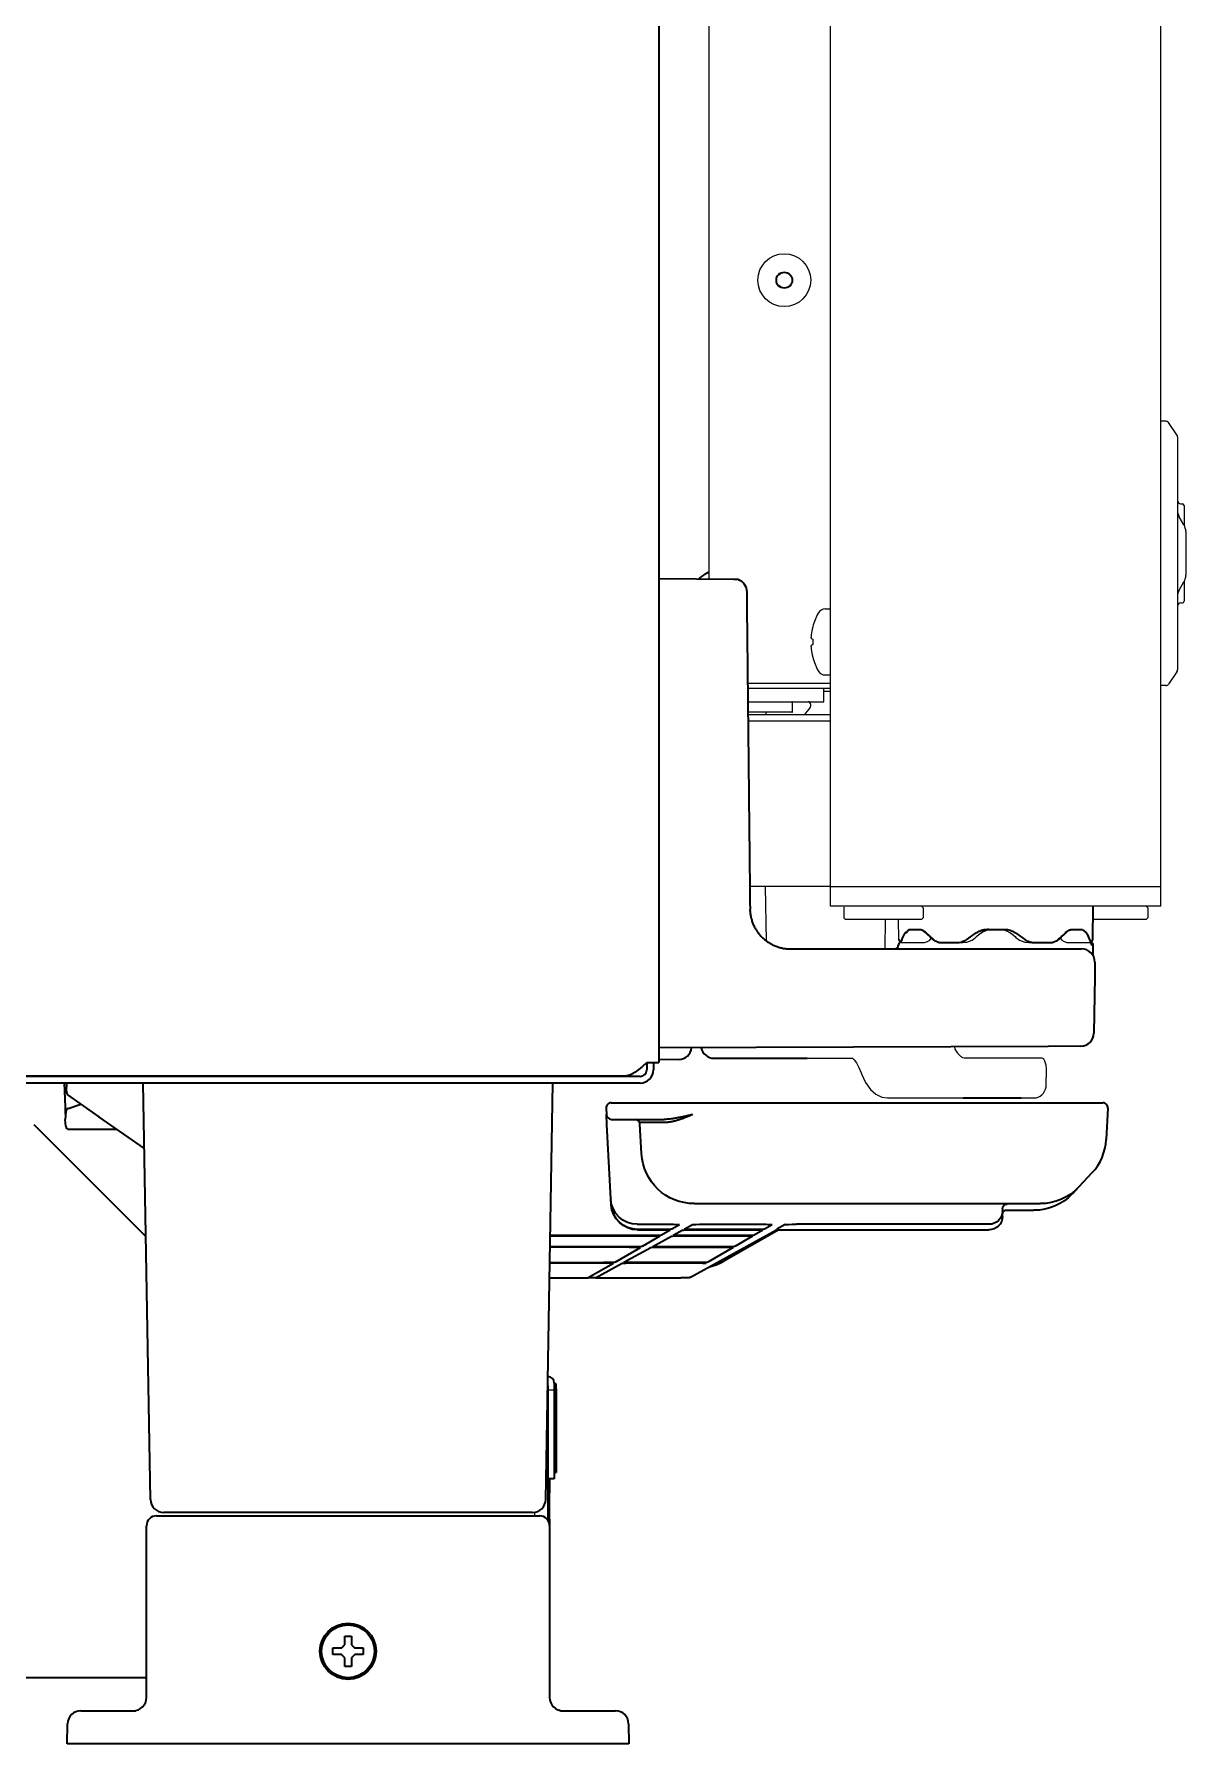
# Model space of a CAD drawing. Extents: x 5809 to 10669, y -850 to 3566.
# Drawn here: x 10439.8 to 10614, y 1270.8 to 1529.6 of the extents above; entities that cross this region are included whole.
import ezdxf

# ---------------------------------------------------------------- set-up
doc = ezdxf.new("R2010")
doc.units = 0
doc.header["$LTSCALE"] = 5
doc.layers.get('0').update_dxf_attribs({"linetype": 'CONTINUOUS', "lineweight": 0})
doc.layers.add('1', color=7, linetype='CONTINUOUS', true_color=0xffffff)
doc.layers.add('GEOM', color=7, linetype='CONTINUOUS')

msp = doc.modelspace()

# ---------------------------------------------------------------- linework, layer by layer
at = {"color": 7, "linetype": 'Continuous'}
for p, q in [((10613.27, 1458.48), (10613.52, 1458.48)), ((10613.77, 1458.23), (10613.77, 1455.26)), ((10613.77, 1446.71), (10613.77, 1443.73)), ((10613.27, 1443.48), (10613.52, 1443.48))]:
    msp.add_line(p, q, dxfattribs=at)
for centre, radius, start, end in [((10613.27, 1458.98), 0.5, 180, 270), ((10613.52, 1458.23), 0.25, 0, 90), ((10613.52, 1443.73), 0.25, 270, 0), ((10613.27, 1442.98), 0.5, 90, 180)]:
    msp.add_arc(centre, radius, start, end, dxfattribs=at)
at = {"layer": '1', "color": 7, "linetype": 'Continuous', "lineweight": 35}
for p, q in [((10534.27, 2030.99), (10534.27, 1373.93)), ((10545.63, 1447.03), (10534.27, 1447.13)), ((10546.27, 1447.02), (10545.63, 1447.03)), ((10599.94, 1392.57), (10600.02, 1397.58)), ((10548.08, 1397.07), (10548.14, 1397.08)), ((10572.38, 1394.08), (10573.68, 1394.08)), ((10574.74, 1393.56), (10575.78, 1392.59)), ((10577.09, 1392.08), (10579.35, 1392.08)), ((10583.96, 1394.08), (10586.58, 1394.08)), ((10591.2, 1392.08), (10593.45, 1392.08)), ((10594.77, 1392.59), (10594.99, 1392.79)), ((10596.86, 1394.08), (10598.17, 1394.08)), ((10598.38, 1394.03), (10598.98, 1393.56)), ((10554.2, 1391.13), (10593.31, 1391.13)), ((10593.31, 1391.13), (10598.26, 1391.13)), ((10600.02, 1391.63), (10599.91, 1391.63)), ((10600.02, 1390.22), (10600.02, 1391.63)), ((10600.27, 1386.88), (10600.12, 1378.37)), ((10600.26, 1389.13), (10600.27, 1386.88)), ((10532.47, 1373.93), (10532.47, 1372.83)), ((10532.47, 1373.93), (10534.27, 1373.93)), ((10533.47, 1373.93), (10533.47, 1372.83)), ((10593.18, 1376.38), (10534.27, 1376.13)), ((10537.31, 1374.38), (10534.27, 1374.33)), ((10542.65, 1374.58), (10556.71, 1374.58)), ((10598.13, 1376.4), (10593.18, 1376.38)), ((9537.53, 1371.93), (10529.01, 1371.93)), ((10531.47, 1371.83), (9985.78, 1371.83)), ((10515.77, 1371.93), (10515.77, 1371.83)), ((10531.47, 1370.83), (9533.87, 1370.83)), ((10444.32, 1370.83), (10444.44, 1367.23)), ((10444.66, 1369.59), (10444.72, 1370.83)), ((10444.97, 1368.94), (10446.18, 1368.09)), ((10457.37, 1307.79), (10456.27, 1370.83)), ((10517.17, 1307.79), (10518.27, 1370.83)), ((10444.58, 1366.54), (10444.47, 1365.33)), ((10444.47, 1366.53), (10444.5, 1365.61)), ((10444.92, 1366.97), (10446.85, 1367.62)), ((10446.18, 1368.09), (10449.58, 1365.71)), ((10526.31, 1367.04), (10526.37, 1366.04)), ((10527.06, 1367.83), (10532.31, 1367.83)), ((10532.31, 1367.83), (10594.24, 1367.83)), ((10580.34, 1368.58), (10589.13, 1368.58)), ((10594.24, 1367.83), (10601.48, 1367.83)), ((10602.23, 1367.04), (10601.98, 1362.27)), ((10456.68, 1347.62), (10439.78, 1364.52)), ((10444.56, 1364.28), (10444.47, 1365.33)), ((10445.06, 1363.83), (10452.27, 1363.83)), ((10456.45, 1360.9), (10449.58, 1365.71)), ((10526.44, 1364.56), (10526.37, 1366.04)), ((10527.03, 1353.3), (10526.44, 1364.56)), ((10527.12, 1365.33), (10535.09, 1365.33)), ((10531.67, 1360.15), (10531.44, 1364.62)), ((10531.68, 1360.15), (10531.67, 1360.15)), ((10599.83, 1357.22), (10597.84, 1355.1)), ((10527.03, 1353.3), (10527.04, 1353.24)), ((10527.08, 1352.46), (10527.04, 1353.24)), ((10597.84, 1355.1), (10596.89, 1354.08)), ((10527.08, 1352.46), (10527.08, 1352.4)), ((10539.66, 1352.58), (10592.01, 1352.58)), ((10586.27, 1351.81), (10586.27, 1351.51)), ((10586.27, 1351.45), (10586.27, 1351.51)), ((10586.27, 1350.67), (10586.27, 1350.91)), ((10586.27, 1350.61), (10586.27, 1350.67)), ((10591.05, 1351.56), (10586.84, 1351.56)), ((10591.05, 1351.56), (10591.05, 1351.56)), ((10531.03, 1349.45), (10531.03, 1349.45)), ((10531.03, 1349.45), (10535.68, 1349.45)), ((10534.53, 1348.67), (10531.07, 1348.67)), ((10531.08, 1348.61), (10531.08, 1348.61)), ((10531.08, 1348.61), (10534.24, 1348.61)), ((10534.24, 1348.61), (10534.24, 1348.61)), ((10535.99, 1348.55), (10534.68, 1347.79)), ((10535.68, 1349.45), (10535.68, 1349.45)), ((10537.43, 1349.39), (10536.27, 1348.72)), ((10536.45, 1347.79), (10537.83, 1348.56)), ((10538.13, 1348.72), (10539.36, 1349.4)), ((10552.09, 1348.58), (10539.07, 1341.42)), ((10539.58, 1348.61), (10539.58, 1348.61)), ((10539.58, 1348.61), (10548.26, 1348.61)), ((10548.55, 1348.67), (10539.88, 1348.67)), ((10541.12, 1349.45), (10541.12, 1349.45)), ((10541.12, 1349.45), (10549.7, 1349.45)), ((10552.45, 1348.59), (10544.11, 1343.87)), ((10548.26, 1348.61), (10548.26, 1348.61)), ((10550.01, 1348.55), (10548.7, 1347.79)), ((10549.7, 1349.45), (10549.7, 1349.45)), ((10551.45, 1349.39), (10550.29, 1348.72)), ((10553.39, 1349.4), (10552.15, 1348.72)), ((10553.6, 1348.61), (10553.6, 1348.61)), ((10553.6, 1348.61), (10584.27, 1348.61)), ((10555.14, 1349.45), (10555.14, 1349.45)), ((10584.27, 1349.45), (10555.14, 1349.45)), ((10584.27, 1349.45), (10584.27, 1349.45)), ((10584.27, 1348.61), (10584.27, 1348.61)), ((10530.04, 1346.04), (10517.84, 1346.04)), ((10529.78, 1346), (10517.84, 1346)), ((10530.65, 1347.74), (10517.87, 1347.74)), ((10517.87, 1347.7), (10532.69, 1347.7)), ((10527.68, 1343.7), (10531.53, 1345.95)), ((10529.01, 1343.7), (10533.1, 1345.95)), ((10529.78, 1346), (10529.78, 1346)), ((10531.51, 1345.96), (10531.53, 1345.95)), ((10534.44, 1347.65), (10531.78, 1346.1)), ((10532.69, 1347.7), (10532.69, 1347.7)), ((10533.37, 1346.1), (10536.19, 1347.65)), ((10534.85, 1346), (10534.85, 1346)), ((10534.85, 1346), (10543.8, 1346)), ((10544.06, 1346.04), (10535.12, 1346.04)), ((10537.94, 1347.7), (10537.94, 1347.7)), ((10537.94, 1347.7), (10546.71, 1347.7)), ((10546.96, 1347.74), (10538.19, 1347.74)), ((10545.55, 1345.95), (10541.7, 1343.7)), ((10543.8, 1346), (10543.8, 1346)), ((10545.55, 1345.95), (10545.36, 1345.97)), ((10548.46, 1347.65), (10545.8, 1346.1)), ((10546.71, 1347.7), (10546.71, 1347.7)), ((10548.46, 1347.65), (10548.28, 1347.67)), ((10517.8, 1343.65), (10525.93, 1343.65)), ((10517.8, 1343.6), (10525.66, 1343.6)), ((10527.42, 1343.54), (10523.62, 1341.33)), ((10524.69, 1341.33), (10528.73, 1343.55)), ((10525.66, 1343.6), (10525.66, 1343.6)), ((10530.48, 1343.6), (10530.48, 1343.6)), ((10530.48, 1343.6), (10539.68, 1343.6)), ((10539.95, 1343.65), (10530.76, 1343.65)), ((10539.68, 1343.6), (10539.68, 1343.6)), ((10517.76, 1341.33), (10521.81, 1341.33)), ((10521.81, 1341.33), (10523.55, 1341.33)), ((10523.55, 1341.33), (10523.62, 1341.33)), ((10524.69, 1341.33), (10523.62, 1341.33)), ((10524.69, 1341.33), (10526.39, 1341.33)), ((10526.39, 1341.33), (10535.83, 1341.33)), ((10535.83, 1341.33), (10537.57, 1341.33)), ((10537.57, 1341.33), (10537.64, 1341.33)), ((10538.71, 1341.33), (10537.64, 1341.33)), ((10517.47, 1324.99), (10517.47, 1304.73)), ((10518.47, 1325.41), (10518.47, 1324.41)), ((10518.77, 1325.3), (10518.47, 1325.3)), ((10518.77, 1324.55), (10518.77, 1325.3)), ((10518.47, 1324.41), (10518.47, 1310.91)), ((10518.77, 1324.55), (10518.77, 1314.16)), ((10518.47, 1311.91), (10518.77, 1311.91)), ((10518.77, 1314.16), (10518.77, 1311.91)), ((10518.47, 1310.91), (10517.47, 1310.91)), ((10517.77, 1310.91), (10517.77, 1308.83)), ((10517.47, 1308.83), (10517.77, 1308.83)), ((10517.47, 1308.8), (10517.77, 1308.8)), ((10517.47, 1307.33), (10517.77, 1307.33)), ((10517.77, 1308.83), (10517.77, 1308.8)), ((10517.77, 1307.33), (10517.77, 1308.8)), ((10517.77, 1306.33), (10517.77, 1307.33)), ((10458.27, 1305.33), (10460.77, 1305.33)), ((10461.37, 1305.83), (10459.37, 1305.83)), ((10460.77, 1305.33), (10513.77, 1305.33)), ((10513.17, 1305.83), (10461.37, 1305.83)), ((10515.17, 1305.83), (10513.17, 1305.83)), ((10513.77, 1305.33), (10516.27, 1305.33)), ((10517.77, 1306.33), (10517.47, 1306.33)), ((10517.77, 1304.83), (10517.47, 1304.83)), ((10517.77, 1304.83), (10517.77, 1306.33)), ((10517.77, 1304.83), (10517.77, 1303.83)), ((10456.77, 1277.83), (10456.77, 1303.83)), ((10517.77, 1303.83), (10517.77, 1277.83)), ((10484.97, 1284.83), (10484.97, 1285.33)), ((10484.97, 1284.33), (10484.97, 1284.83)), ((10489.57, 1285.33), (10489.57, 1284.83)), ((10489.57, 1284.83), (10489.57, 1284.33)), ((10456.77, 1280.83), (10194.19, 1280.83)), ((10445.86, 1275.58), (10445.85, 1275.57)), ((10446.83, 1275.83), (10448.83, 1275.83)), ((10448.83, 1275.83), (10455.14, 1275.83)), ((10519.32, 1275.88), (10519.14, 1275.93)), ((10519.4, 1275.83), (10525.72, 1275.83)), ((10525.72, 1275.83), (10527.72, 1275.83)), ((10528.7, 1275.57), (10528.68, 1275.58)), ((10444.77, 1270.83), (10444.83, 1273.86)), ((10529.72, 1273.86), (10529.77, 1270.83)), ((10448.77, 1270.83), (10444.77, 1270.83)), ((10525.77, 1270.83), (10448.77, 1270.83)), ((10529.77, 1270.83), (10525.77, 1270.83))]:
    msp.add_line(p, q, dxfattribs=at)
at = {"layer": '1', "color": 51, "linetype": 'Continuous', "lineweight": 13}
for p, q in [((10517.47, 1324.41), (10518.47, 1324.41)), ((10518.47, 1324.55), (10518.77, 1324.55)), ((10518.77, 1314.16), (10518.47, 1314.16)), ((10515.51, 1305.33), (10515.51, 1305.86))]:
    msp.add_line(p, q, dxfattribs=at)
at = {"layer": '1', "color": 7, "linetype": 'Continuous', "lineweight": 35}
for radius in [4.25, 4]:
    msp.add_circle((10487.27, 1284.83), radius, dxfattribs=at)
for centre, radius, start, end in [((10545.63, 1445.13), 2, 0, 71.3807), ((10571.02, 1391.63), 0.5, 107.707, 180), ((10571.11, 1392.58), 0.5, 181, 242.6743), ((10599.44, 1392.58), 0.5, 297.3257, 359), ((10599.52, 1391.63), 0.5, 0, 72.2929), ((10570.02, 1391.63), 0.5, 270, 0), ((10598.26, 1389.13), 2, 0.25, 90), ((10598.12, 1378.4), 2, 270.25, 359), ((10537.27, 1376.38), 2, 271, 353.3696), ((10542.65, 1376.58), 2, 192.1812, 270), ((10531.47, 1372.83), 1, 270, 0), ((10531.47, 1372.83), 2, 270, 0), ((10445.4, 1369.55), 0.75, 177, 235), ((10445.08, 1366.5), 0.5, 108.4349, 175), ((10527.06, 1367.08), 0.75, 90, 183), ((10601.48, 1367.08), 0.75, 357, 90), ((10445.06, 1364.33), 0.5, 185, 270), ((10527.12, 1366.08), 0.75, 183, 270), ((10530.69, 1364.58), 0.75, 3, 90), ((10593.99, 1362.69), 8, 316.849, 357), ((10586.84, 1351.06), 0.5, 90, 132.3816), ((10517.47, 1325.41), 1, 0, 88.5793), ((10459.37, 1307.83), 2, 181, 270), ((10515.17, 1307.83), 2, 270, 359), ((10458.27, 1303.83), 1.5, 90, 180), ((10516.27, 1303.83), 1.5, 0, 90), ((10446.83, 1273.83), 2, 90, 179), ((10454.77, 1277.83), 2, 270, 0), ((10519.77, 1277.83), 2, 180, 270), ((10527.72, 1273.83), 2, 1, 90)]:
    msp.add_arc(centre, radius, start, end, dxfattribs=at)
msp.add_ellipse((10539.44, 1364.83), major_axis=(-8.01, 0.03), ratio=0.003256, start_param=-1.0336, end_param=0.000181, dxfattribs=at)
at = {"layer": '1', "color": 7, "linetype": 'Continuous', "lineweight": 35, "extrusion": (0, 0, -1)}
for centre, major_axis, ratio, start_param, end_param in [((10539.66, 1360.57), (7.99, 0.42), 0.999529, 1.623132, 3.141593), ((10531.03, 1353.45), (-4, 0.11), 0.999858, 4.684159, 6.20262), ((10591.05, 1359.56), (-5.84, 5.47), 0.999117, 3.141593, 3.959702), ((10592.01, 1360.57), (-5.84, 5.47), 0.999117, 3.141593, 3.959702), ((10531.07, 1352.67), (-0.15, 4), 0.99927, 3.178309, 4.69677), ((10531.08, 1352.61), (-4, 0.11), 0.999858, 4.684159, 6.20262), ((10584.27, 1351.45), (-2, 0), 0.999783, 3.141593, 4.712389), ((10584.27, 1350.61), (-2, 0), 0.999783, 3.141593, 4.712389), ((10586.97, 1351.81), (-0.7, 0), 0.99953, 0, 1.570796), ((10586.97, 1350.91), (-0.7, 0), 0.99953, 0, 0.830864), ((10534.24, 1348.55), (-1.75, 0), 0.030619, 1.570091, 2.571465), ((10534.52, 1348.72), (-1.75, 0), 0.030655, 3.194024, 4.709908), ((10535.68, 1349.4), (-1.75, 0), 0.030619, 1.570091, 2.571465), ((10534.24, 1348.55), (-1.75, 0), 0.030619, 2.571466, 3.193969), ((10535.68, 1349.4), (-1.75, 0), 0.030619, 2.571466, 3.193969), ((10539.58, 1348.55), (1.75, 0), 0.030622, 3.197185, 4.71307), ((10539.88, 1348.72), (1.75, 0), 0.030652, 1.573368, 3.197246), ((10541.11, 1349.4), (1.75, 0), 0.030622, 3.197185, 4.71307), ((10548.26, 1348.55), (-1.75, 0), 0.030619, 1.570091, 2.571465), ((10548.54, 1348.72), (-1.75, 0), 0.030655, 3.194024, 4.709908), ((10549.7, 1349.4), (-1.75, 0), 0.030619, 1.570091, 2.571465), ((10548.26, 1348.55), (-1.75, 0), 0.030619, 2.571466, 3.193969), ((10549.7, 1349.4), (-1.75, 0), 0.030619, 2.571466, 3.193969), ((10553.6, 1348.55), (1.75, 0), 0.030622, 3.197185, 4.71307), ((10555.13, 1349.4), (1.75, 0), 0.030622, 3.197185, 4.71307), ((10529.78, 1345.95), (-1.75, 0), 0.030619, 1.570091, 2.972524), ((10530.03, 1346.1), (-1.75, 0), 0.030633, 3.193989, 4.71078), ((10532.69, 1347.65), (-1.75, 0), 0.030619, 1.570091, 2.571465), ((10534.85, 1345.95), (1.75, 0), 0.030622, 3.197185, 4.71307), ((10535.12, 1346.1), (1.75, 0), 0.030633, 1.572406, 3.197207), ((10532.69, 1347.65), (-1.75, 0), 0.030619, 2.571466, 3.193969), ((10537.94, 1347.65), (1.75, 0), 0.030622, 3.197185, 4.71307), ((10538.2, 1347.79), (1.75, 0), 0.030652, 1.573368, 3.197246), ((10543.8, 1345.95), (-1.75, 0), 0.030619, 1.570091, 2.571465), ((10544.05, 1346.1), (-1.75, 0), 0.030633, 3.193989, 4.71078), ((10543.8, 1345.95), (-1.75, 0), 0.030619, 2.571466, 3.193969), ((10546.71, 1347.65), (-1.75, 0), 0.030619, 1.570091, 2.571465), ((10546.95, 1347.79), (-1.75, 0), 0.030655, 3.194024, 4.709908), ((10546.71, 1347.65), (-1.75, 0), 0.030619, 2.571466, 3.193969), ((10525.67, 1343.55), (-1.75, 0), 0.030619, 1.570091, 2.571465), ((10525.93, 1343.7), (-1.75, 0), 0.030655, 3.194024, 4.709908), ((10525.67, 1343.55), (-1.75, 0), 0.030619, 2.571466, 3.193969), ((10530.48, 1343.55), (1.75, 0), 0.030622, 3.197185, 4.71307), ((10530.76, 1343.7), (1.75, 0), 0.030652, 1.573368, 3.197246), ((10539.69, 1343.55), (-1.75, 0), 0.030619, 1.570091, 2.571465), ((10539.95, 1343.7), (-1.75, 0), 0.030655, 3.194024, 4.709908), ((10539.69, 1343.55), (-1.75, 0), 0.030619, 2.571466, 3.193969), ((10538.71, 1342.08), (-0.187, 0.726), 0.998282, 2.89047, 3.393556)]:
    msp.add_ellipse(centre, major_axis=major_axis, ratio=ratio, start_param=start_param, end_param=end_param, dxfattribs=at)
at = {"layer": '1', "color": 7, "linetype": 'Continuous', "lineweight": 35}
msp.add_rational_spline([(10540.35, 1447.14), (10540.68, 1447.45), (10541.05, 1447.73), (10541.44, 1447.97), (10541.87, 1448.17)], [0.529504466475, 0.519219398217, 0.511126526439, 0.505225851143, 0.501517372327], degree=4, dxfattribs=at)
for points, degree in [([(10548.14, 1397.08), (10547.89, 1421.12), (10547.63, 1445.16)], 2), ([(10571.42, 1393.37), (10571.19, 1392.95), (10571.01, 1392.52), (10570.87, 1392.1)], 3), ([(10580.91, 1392.59), (10581.37, 1392.91), (10581.84, 1393.24), (10582.31, 1393.56)], 3), ([(10584.18, 1394.08), (10584.1, 1394.08), (10584.03, 1394.08), (10583.96, 1394.08)], 3), ([(10588.24, 1393.56), (10588.71, 1393.24), (10589.18, 1392.91), (10589.63, 1392.59)], 3), ([(10594.99, 1392.79), (10595.27, 1393.05), (10595.54, 1393.31), (10595.8, 1393.56)], 3), ([(10599.72, 1391.97), (10599.57, 1392.43), (10599.38, 1392.9), (10599.13, 1393.37)], 3), ([(10486.77, 1285.83), (10486.77, 1285.88), (10486.77, 1285.99), (10486.77, 1286.15), (10486.77, 1286.31), (10486.77, 1286.46), (10486.77, 1286.62), (10486.77, 1286.77), (10486.77, 1286.94), (10486.77, 1287.06), (10486.77, 1287.13)], 3), ([(10486.77, 1287.13), (10486.94, 1287.13), (10487.27, 1287.13), (10487.61, 1287.13), (10487.77, 1287.13)], 3), ([(10486.27, 1284.33), (10486.22, 1284.33), (10486.11, 1284.33), (10485.95, 1284.33), (10485.79, 1284.33), (10485.63, 1284.33), (10485.48, 1284.33), (10485.33, 1284.33), (10485.16, 1284.33), (10485.04, 1284.33), (10484.97, 1284.33)], 3), ([(10486.27, 1285.33), (10486.3, 1285.35), (10486.34, 1285.4), (10486.42, 1285.47), (10486.49, 1285.54), (10486.56, 1285.61), (10486.63, 1285.68), (10486.7, 1285.75), (10486.75, 1285.8), (10486.77, 1285.83)], 3), ([(10486.77, 1283.83), (10486.75, 1283.85), (10486.7, 1283.9), (10486.62, 1283.98), (10486.55, 1284.05), (10486.48, 1284.12), (10486.41, 1284.19), (10486.34, 1284.26), (10486.3, 1284.3), (10486.27, 1284.33)], 3), ([(10487.77, 1285.83), (10487.8, 1285.8), (10487.85, 1285.75), (10487.92, 1285.68), (10488, 1285.6), (10488.07, 1285.53), (10488.13, 1285.46), (10488.2, 1285.4), (10488.25, 1285.35), (10488.27, 1285.33)], 3), ([(10488.27, 1284.33), (10488.25, 1284.3), (10488.2, 1284.25), (10488.13, 1284.18), (10488.06, 1284.11), (10487.99, 1284.04), (10487.92, 1283.97), (10487.84, 1283.9), (10487.8, 1283.85), (10487.77, 1283.83)], 3), ([(10487.77, 1283.83), (10487.77, 1283.77), (10487.77, 1283.66), (10487.77, 1283.5), (10487.77, 1283.34), (10487.77, 1283.19), (10487.77, 1283.04), (10487.77, 1282.88), (10487.77, 1282.71), (10487.77, 1282.59), (10487.77, 1282.53)], 3), ([(10488.27, 1285.33), (10488.33, 1285.33), (10488.44, 1285.33), (10488.6, 1285.33), (10488.76, 1285.33), (10488.91, 1285.33), (10489.06, 1285.33), (10489.22, 1285.33), (10489.39, 1285.33), (10489.51, 1285.33), (10489.57, 1285.33)], 3), ([(10487.77, 1282.53), (10487.61, 1282.53), (10487.27, 1282.53), (10486.94, 1282.53), (10486.77, 1282.53)], 3)]:
    msp.add_open_spline(points, degree=degree, dxfattribs=at)
for points, knots in [([(10548.08, 1397.07), (10548.08, 1396.87), (10548.1, 1396.68), (10548.14, 1396.28), (10548.18, 1396.09), (10548.23, 1395.85), (10548.24, 1395.8), (10548.27, 1395.71), (10548.31, 1395.56), (10548.35, 1395.42), (10548.44, 1395.14), (10548.51, 1394.96), (10548.67, 1394.61), (10548.76, 1394.43), (10548.91, 1394.17), (10548.96, 1394.09), (10549.04, 1393.97), (10549.07, 1393.92), (10549.12, 1393.84), (10549.15, 1393.8), (10549.29, 1393.6), (10549.41, 1393.44), (10549.66, 1393.15), (10549.8, 1393), (10550.08, 1392.73), (10550.22, 1392.6), (10550.42, 1392.45), (10550.46, 1392.41), (10550.53, 1392.35), (10550.65, 1392.27), (10550.77, 1392.18), (10551.02, 1392.02), (10551.36, 1391.82), (10551.71, 1391.66), (10551.98, 1391.54), (10552.08, 1391.51), (10552.22, 1391.46), (10552.26, 1391.44), (10552.36, 1391.41), (10552.41, 1391.4), (10552.64, 1391.33), (10553.02, 1391.23), (10553.41, 1391.17), (10553.8, 1391.14), (10554, 1391.13), (10554.2, 1391.13)], [0, 0, 0, 0, 0.0625, 0.0625, 0.125, 0.125, 0.140625, 0.140625, 0.15625, 0.1875, 0.1875, 0.25, 0.25, 0.3125, 0.3125, 0.34375, 0.34375, 0.359375, 0.359375, 0.375, 0.375, 0.4375, 0.4375, 0.5, 0.5, 0.5625, 0.5625, 0.578125, 0.578125, 0.59375, 0.625, 0.625, 0.6875, 0.75, 0.75, 0.78125, 0.78125, 0.796875, 0.796875, 0.8125, 0.8125, 0.875, 0.9375, 0.9375, 1, 1, 1, 1]), ([(10571.74, 1393.63), (10571.71, 1393.63), (10571.68, 1393.62), (10571.64, 1393.6), (10571.62, 1393.6), (10571.6, 1393.58), (10571.58, 1393.57), (10571.54, 1393.54), (10571.51, 1393.51), (10571.48, 1393.46), (10571.46, 1393.45), (10571.44, 1393.41), (10571.43, 1393.39), (10571.42, 1393.37)], [0, 0, 0, 0, 0.25, 0.25, 0.375, 0.375, 0.5, 0.5, 0.75, 0.75, 0.875, 0.875, 1, 1, 1, 1]), ([(10571.74, 1393.63), (10571.79, 1393.59), (10571.8, 1393.61), (10571.81, 1393.65), (10571.84, 1393.7), (10571.87, 1393.75), (10571.93, 1393.85), (10571.98, 1393.9), (10572.04, 1393.96), (10572.05, 1393.97), (10572.08, 1393.99), (10572.09, 1393.99), (10572.13, 1394.02), (10572.16, 1394.03), (10572.25, 1394.07), (10572.31, 1394.08), (10572.38, 1394.08)], [0, 0, 0, 0, 0.0625, 0.0625, 0.125, 0.25, 0.25, 0.5, 0.5, 0.5625, 0.5625, 0.625, 0.625, 0.75, 0.75, 1, 1, 1, 1]), ([(10573.68, 1394.08), (10573.73, 1394.08), (10573.77, 1394.07), (10573.86, 1394.06), (10573.9, 1394.05), (10574.03, 1394.02), (10574.12, 1393.99), (10574.23, 1393.94), (10574.25, 1393.92), (10574.3, 1393.9), (10574.37, 1393.86), (10574.44, 1393.82), (10574.57, 1393.72), (10574.66, 1393.65), (10574.74, 1393.56)], [0, 0, 0, 0, 0.125, 0.125, 0.25, 0.25, 0.5, 0.5, 0.5625, 0.5625, 0.625, 0.75, 0.75, 1, 1, 1, 1]), ([(10575.78, 1392.59), (10575.87, 1392.5), (10575.97, 1392.43), (10576.18, 1392.3), (10576.28, 1392.25), (10576.42, 1392.2), (10576.45, 1392.19), (10576.51, 1392.17), (10576.54, 1392.16), (10576.62, 1392.13), (10576.68, 1392.12), (10576.86, 1392.09), (10576.97, 1392.08), (10577.09, 1392.08)], [0, 0, 0, 0, 0.25, 0.25, 0.5, 0.5, 0.5625, 0.5625, 0.625, 0.625, 0.75, 0.75, 1, 1, 1, 1]), ([(10579.35, 1392.08), (10579.49, 1392.08), (10579.62, 1392.09), (10579.89, 1392.13), (10580.03, 1392.16), (10580.19, 1392.22), (10580.23, 1392.23), (10580.29, 1392.25), (10580.33, 1392.27), (10580.42, 1392.31), (10580.49, 1392.34), (10580.68, 1392.43), (10580.8, 1392.51), (10580.91, 1392.59)], [0, 0, 0, 0, 0.25, 0.25, 0.5, 0.5, 0.5625, 0.5625, 0.625, 0.625, 0.75, 0.75, 1, 1, 1, 1]), ([(10582.31, 1393.56), (10582.37, 1393.61), (10582.43, 1393.65), (10582.52, 1393.7), (10582.56, 1393.72), (10582.62, 1393.75), (10582.65, 1393.77), (10582.82, 1393.85), (10582.95, 1393.9), (10583.16, 1393.97), (10583.23, 1393.99), (10583.34, 1394.01), (10583.38, 1394.02), (10583.45, 1394.03), (10583.48, 1394.04), (10583.67, 1394.07), (10583.81, 1394.08), (10583.96, 1394.08)], [0, 0, 0, 0, 0.125, 0.125, 0.1875, 0.1875, 0.25, 0.25, 0.5, 0.5, 0.625, 0.625, 0.6875, 0.6875, 0.75, 0.75, 1, 1, 1, 1]), ([(10586.58, 1394.08), (10586.66, 1394.08), (10586.73, 1394.07), (10586.88, 1394.06), (10586.95, 1394.05), (10587.17, 1394.02), (10587.31, 1393.99), (10587.49, 1393.94), (10587.52, 1393.92), (10587.59, 1393.9), (10587.7, 1393.86), (10587.8, 1393.82), (10587.99, 1393.72), (10588.12, 1393.65), (10588.24, 1393.56)], [0, 0, 0, 0, 0.125, 0.125, 0.25, 0.25, 0.5, 0.5, 0.5625, 0.5625, 0.625, 0.75, 0.75, 1, 1, 1, 1]), ([(10589.63, 1392.59), (10589.75, 1392.5), (10589.87, 1392.43), (10590.12, 1392.3), (10590.25, 1392.25), (10590.42, 1392.2), (10590.45, 1392.19), (10590.52, 1392.17), (10590.55, 1392.16), (10590.65, 1392.13), (10590.72, 1392.12), (10590.92, 1392.09), (10591.06, 1392.08), (10591.2, 1392.08)], [0, 0, 0, 0, 0.25, 0.25, 0.5, 0.5, 0.5625, 0.5625, 0.625, 0.625, 0.75, 0.75, 1, 1, 1, 1]), ([(10593.45, 1392.08), (10593.46, 1392.08), (10593.46, 1392.08), (10593.47, 1392.08), (10593.48, 1392.08), (10593.5, 1392.08), (10593.56, 1392.08), (10593.66, 1392.09), (10593.81, 1392.11), (10593.92, 1392.13), (10594.04, 1392.17), (10594.09, 1392.19), (10594.26, 1392.25), (10594.37, 1392.3), (10594.5, 1392.38), (10594.52, 1392.4), (10594.57, 1392.43), (10594.65, 1392.49), (10594.72, 1392.55), (10594.77, 1392.59)], [0, 0, 0, 0, 0.007812, 0.007812, 0.015625, 0.03125, 0.0625, 0.125, 0.25, 0.375, 0.375, 0.5, 0.5, 0.75, 0.75, 0.8125, 0.8125, 0.875, 1, 1, 1, 1]), ([(10595.8, 1393.56), (10595.85, 1393.61), (10595.89, 1393.65), (10595.98, 1393.72), (10596.02, 1393.75), (10596.16, 1393.85), (10596.25, 1393.9), (10596.36, 1393.96), (10596.38, 1393.97), (10596.43, 1393.99), (10596.49, 1394.01), (10596.56, 1394.03), (10596.69, 1394.07), (10596.78, 1394.08), (10596.86, 1394.08)], [0, 0, 0, 0, 0.125, 0.125, 0.25, 0.25, 0.5, 0.5, 0.5625, 0.5625, 0.625, 0.75, 0.75, 1, 1, 1, 1]), ([(10598.17, 1394.08), (10598.2, 1394.08), (10598.23, 1394.07), (10598.3, 1394.06), (10598.33, 1394.05), (10598.36, 1394.04), (10598.37, 1394.04), (10598.38, 1394.03)], [0, 0, 0, 0, 0.428218, 0.428218, 0.856437, 0.856437, 1, 1, 1, 1]), ([(10599.13, 1393.37), (10599.11, 1393.41), (10599.08, 1393.45), (10599.04, 1393.5), (10599.03, 1393.51), (10599.01, 1393.54), (10598.99, 1393.55), (10598.98, 1393.56)], [0, 0, 0, 0, 0.25, 0.25, 0.375, 0.375, 0.4990413, 0.4990413, 0.4990413, 0.4990413]), ([(10599.91, 1391.63), (10599.9, 1391.63), (10599.88, 1391.63), (10599.86, 1391.66), (10599.85, 1391.66), (10599.84, 1391.68), (10599.84, 1391.69), (10599.83, 1391.7), (10599.82, 1391.71), (10599.8, 1391.74), (10599.79, 1391.78), (10599.75, 1391.86), (10599.74, 1391.91), (10599.72, 1391.97)], [0, 0, 0, 0, 0.25, 0.25, 0.375, 0.375, 0.4375, 0.4375, 0.5, 0.5, 0.75, 0.75, 1, 1, 1, 1]), ([(10600.06, 1390.01), (10600.06, 1390.01), (10600.06, 1390.01), (10600.05, 1390.04), (10600.04, 1390.08), (10600.02, 1390.14), (10600.02, 1390.19), (10600.02, 1390.22)], [0, 0, 0, 0, 0.341328, 0.51468, 0.646682, 0.789012, 1, 1, 1, 1]), ([(10529.01, 1371.93), (10529.15, 1371.93), (10529.3, 1371.94), (10529.51, 1371.98), (10529.58, 1371.99), (10529.69, 1372.02), (10529.73, 1372.03), (10529.8, 1372.05), (10529.84, 1372.07), (10530.02, 1372.13), (10530.16, 1372.19), (10530.45, 1372.34), (10530.6, 1372.42), (10530.89, 1372.61), (10531.03, 1372.71), (10531.32, 1372.92), (10531.46, 1373.04), (10531.68, 1373.22), (10531.75, 1373.28), (10531.84, 1373.36), (10531.86, 1373.38), (10531.9, 1373.41), (10531.95, 1373.46), (10532, 1373.5), (10532.19, 1373.67), (10532.33, 1373.8), (10532.47, 1373.93)], [0, 0, 0, 0, 0.125, 0.125, 0.1875, 0.1875, 0.21875, 0.21875, 0.25, 0.25, 0.375, 0.375, 0.5, 0.5, 0.625, 0.625, 0.75, 0.75, 0.8125, 0.8125, 0.828125, 0.828125, 0.84375, 0.875, 0.875, 1, 1, 1, 1]), ([(10516.3, 1371.88), (10516.28, 1371.88), (10516.27, 1371.88), (10516.1, 1371.84), (10515.94, 1371.83), (10515.77, 1371.83)], [0, 0, 0, 0, 0.067474, 0.067474, 1, 1, 1, 1]), ([(10444.44, 1367.23), (10444.44, 1367.17), (10444.45, 1367.11), (10444.45, 1367.02), (10444.45, 1366.99), (10444.45, 1366.93), (10444.45, 1366.9), (10444.45, 1366.84), (10444.46, 1366.82), (10444.46, 1366.76), (10444.46, 1366.73), (10444.46, 1366.67), (10444.46, 1366.65), (10444.46, 1366.59), (10444.46, 1366.56), (10444.47, 1366.53)], [0, 0, 0, 0, 0.25, 0.25, 0.375, 0.375, 0.5, 0.5, 0.625, 0.625, 0.75, 0.75, 0.875, 0.875, 1, 1, 1, 1]), ([(10535.59, 1365.34), (10535.57, 1365.34), (10535.44, 1365.33), (10535.27, 1365.33), (10535.12, 1365.33), (10535.09, 1365.33)], [0, 0, 0, 0, 0.092057, 0.806972, 1, 1, 1, 1]), ([(10539.36, 1366.04), (10539.34, 1366.03), (10539.31, 1366.02), (10539.27, 1366), (10539.22, 1365.98), (10539.18, 1365.96), (10539.14, 1365.95), (10539.1, 1365.93), (10539.06, 1365.92), (10539.02, 1365.9), (10538.99, 1365.89), (10538.95, 1365.87), (10538.92, 1365.86), (10538.89, 1365.85), (10538.86, 1365.83), (10538.83, 1365.82), (10538.8, 1365.81), (10538.78, 1365.8), (10538.75, 1365.79), (10538.68, 1365.76), (10538.56, 1365.71), (10538.4, 1365.65), (10538.25, 1365.59), (10538.06, 1365.52), (10537.81, 1365.43), (10537.52, 1365.32), (10537.25, 1365.23), (10536.99, 1365.15), (10536.75, 1365.08), (10536.51, 1365.02), (10536.28, 1364.97), (10536.12, 1364.94), (10536.01, 1364.92), (10535.95, 1364.91), (10535.89, 1364.9), (10535.83, 1364.89), (10535.77, 1364.89), (10535.71, 1364.88), (10535.66, 1364.88), (10535.6, 1364.87), (10535.55, 1364.87), (10535.5, 1364.87), (10535.44, 1364.86), (10535.39, 1364.86), (10535.36, 1364.86), (10535.34, 1364.86)], [0, 0, 0, 0, 0.011271, 0.022225, 0.032862, 0.043181, 0.053184, 0.062868, 0.072236, 0.081287, 0.09002, 0.098436, 0.106535, 0.114316, 0.121781, 0.128928, 0.135757, 0.14227, 0.148465, 0.154344, 0.195284, 0.234004, 0.270504, 0.304785, 0.380497, 0.451757, 0.518584, 0.581002, 0.643022, 0.702356, 0.759046, 0.813141, 0.828535, 0.843753, 0.858796, 0.873666, 0.888364, 0.902893, 0.917253, 0.931448, 0.945478, 0.959346, 0.973055, 0.986605, 1, 1, 1, 1]), ([(10539.36, 1366.04), (10539.14, 1365.99), (10538.71, 1365.89), (10538.09, 1365.75), (10537.49, 1365.62), (10536.93, 1365.52), (10536.42, 1365.43), (10535.98, 1365.38), (10535.71, 1365.35), (10535.59, 1365.34)], [0, 0, 0, 0, 0.169989, 0.335943, 0.494273, 0.642231, 0.778573, 0.901906, 1, 1, 1, 1]), ([(10533.36, 1347.74), (10532.91, 1347.74), (10532.46, 1347.74), (10531.78, 1347.74), (10531.56, 1347.74), (10531.1, 1347.74), (10530.88, 1347.74), (10530.65, 1347.74)], [0, 0, 0, 0, 0.5, 0.5, 0.75, 0.75, 1, 1, 1, 1]), ([(10534.68, 1347.79), (10534.68, 1347.79), (10534.67, 1347.78), (10534.66, 1347.78), (10534.65, 1347.78), (10534.63, 1347.78), (10534.6, 1347.77), (10534.55, 1347.77), (10534.53, 1347.77), (10534.5, 1347.77), (10534.49, 1347.77), (10534.47, 1347.77), (10534.46, 1347.76), (10534.4, 1347.76), (10534.35, 1347.76), (10534.28, 1347.76), (10534.26, 1347.76), (10534.23, 1347.76), (10534.18, 1347.75), (10534.1, 1347.75), (10534.02, 1347.75), (10533.97, 1347.75), (10533.95, 1347.75), (10533.91, 1347.75), (10533.89, 1347.75), (10533.79, 1347.75), (10533.71, 1347.75), (10533.58, 1347.74), (10533.54, 1347.74), (10533.47, 1347.74), (10533.45, 1347.74), (10533.41, 1347.74), (10533.38, 1347.74), (10533.36, 1347.74)], [0, 0, 0, 0, 0.0625, 0.0625, 0.125, 0.125, 0.25, 0.25, 0.3125, 0.3125, 0.34375, 0.34375, 0.375, 0.375, 0.5, 0.5, 0.53125, 0.53125, 0.5625, 0.625, 0.6875, 0.6875, 0.71875, 0.71875, 0.75, 0.75, 0.875, 0.875, 0.9375, 0.9375, 0.96875, 0.96875, 1, 1, 1, 1]), ([(10542.09, 1343.06), (10542.13, 1343.07), (10542.16, 1343.08), (10542.54, 1343.18), (10542.86, 1343.29), (10543.5, 1343.55), (10543.81, 1343.7), (10544.11, 1343.87)], [0, 0, 0, 0, 0.054429, 0.054429, 0.527215, 0.527215, 1, 1, 1, 1]), ([(10542.09, 1343.06), (10542.09, 1343.06), (10542.11, 1343.07), (10542.15, 1343.08), (10542.2, 1343.09), (10542.25, 1343.1), (10542.29, 1343.11), (10542.33, 1343.13), (10542.38, 1343.14), (10542.42, 1343.15), (10542.47, 1343.17), (10542.52, 1343.18), (10542.57, 1343.2), (10542.62, 1343.21), (10542.67, 1343.23), (10542.72, 1343.25), (10542.77, 1343.26), (10542.83, 1343.28), (10542.88, 1343.3), (10542.94, 1343.32), (10542.99, 1343.34), (10543.05, 1343.37), (10543.11, 1343.39), (10543.17, 1343.41), (10543.23, 1343.44), (10543.3, 1343.47), (10543.36, 1343.49), (10543.42, 1343.52), (10543.49, 1343.55), (10543.55, 1343.58), (10543.62, 1343.61), (10543.69, 1343.64), (10543.76, 1343.68), (10543.83, 1343.71), (10543.9, 1343.75), (10543.97, 1343.79), (10544.04, 1343.83), (10544.09, 1343.85), (10544.11, 1343.87)], [0, 0, 0, 0, 0.001156, 0.027139, 0.053246, 0.072708, 0.092746, 0.113362, 0.134553, 0.156322, 0.178667, 0.201589, 0.225088, 0.249163, 0.273816, 0.299044, 0.32485, 0.351232, 0.378191, 0.405727, 0.43384, 0.462529, 0.491795, 0.521638, 0.552058, 0.583054, 0.614628, 0.646778, 0.679505, 0.712808, 0.746688, 0.781146, 0.816179, 0.85179, 0.887977, 0.924742, 0.962082, 1, 1, 1, 1]), ([(10487.77, 1287.13), (10487.77, 1286.92), (10487.77, 1286.71), (10487.77, 1286.39), (10487.77, 1286.28), (10487.77, 1286.05), (10487.77, 1285.94), (10487.77, 1285.83)], [0, 0, 0, 0, 0.5, 0.5, 0.75, 0.75, 1, 1, 1, 1]), ([(10484.97, 1285.33), (10485.18, 1285.33), (10485.39, 1285.33), (10485.71, 1285.33), (10485.82, 1285.33), (10486.04, 1285.33), (10486.16, 1285.33), (10486.27, 1285.33)], [0, 0, 0, 0, 0.5, 0.5, 0.75, 0.75, 1, 1, 1, 1]), ([(10486.77, 1282.53), (10486.77, 1282.73), (10486.77, 1282.94), (10486.77, 1283.26), (10486.77, 1283.37), (10486.77, 1283.6), (10486.77, 1283.71), (10486.77, 1283.83)], [0, 0, 0, 0, 0.5, 0.5, 0.75, 0.75, 1, 1, 1, 1]), ([(10489.57, 1284.33), (10489.37, 1284.33), (10489.16, 1284.33), (10488.84, 1284.33), (10488.73, 1284.33), (10488.5, 1284.33), (10488.39, 1284.33), (10488.27, 1284.33)], [0, 0, 0, 0, 0.5, 0.5, 0.75, 0.75, 1, 1, 1, 1])]:
    msp.add_open_spline(points, degree=3, knots=knots, dxfattribs=at)
at = {"layer": 'GEOM', "color": 7, "linetype": 'Continuous'}
for p, q in [((10560.27, 1400.58), (10560.27, 2085.08)), ((10610.27, 1400.58), (10610.27, 2085.08)), ((10541.87, 2053.08), (10541.87, 1447.06)), ((10610.27, 1430.98), (10610.27, 1470.98)), ((10611.01, 1470.98), (10610.27, 1470.98)), ((10612.69, 1468.91), (10611.42, 1470.77)), ((10612.77, 1468.63), (10612.77, 1433.34)), ((10613.75, 1455.3), (10613.04, 1456.54)), ((10614.02, 1454.3), (10614.02, 1447.67)), ((10613.04, 1445.43), (10613.75, 1446.67)), ((10559.48, 1442.58), (10560.27, 1442.58)), ((10557.57, 1439.88), (10557.58, 1439.88)), ((10557.33, 1437), (10557.31, 1436.98)), ((10557.58, 1435.28), (10557.57, 1435.28)), ((10547.78, 1431.33), (10560.27, 1431.33)), ((10559.48, 1432.58), (10560.27, 1432.58)), ((10611.01, 1430.98), (10610.27, 1430.98)), ((10612.69, 1433.06), (10611.42, 1431.2)), ((10560.27, 1430.53), (10547.79, 1430.53)), ((10547.81, 1428.53), (10559.27, 1428.53)), ((10554.52, 1427.03), (10554.52, 1428.43)), ((10559.27, 1428.53), (10559.27, 1430.53)), ((10560.27, 1430.08), (10559.27, 1430.08)), ((10554.42, 1426.93), (10547.83, 1426.93)), ((10547.83, 1426.58), (10560.27, 1426.58)), ((10550.52, 1426.58), (10550.52, 1426.93)), ((10557.27, 1427.93), (10557.27, 1428.13)), ((10560.27, 1425.58), (10547.84, 1425.58)), ((10560.27, 1400.58), (10548.1, 1400.58)), ((10550.6, 1392.3), (10550.42, 1400.56)), ((10560.27, 1400.58), (10610.27, 1400.58)), ((10560.27, 1397.58), (10560.27, 1400.58)), ((10610.27, 1397.58), (10610.27, 1400.58)), ((10610.27, 1397.58), (10560.27, 1397.58)), ((10562.4, 1397.45), (10562.27, 1397.33)), ((10562.27, 1397.33), (10562.27, 1395.83)), ((10574.02, 1397.58), (10574.27, 1397.33)), ((10574.27, 1397.33), (10574.27, 1395.83)), ((10599.94, 1392.57), (10600.02, 1397.58)), ((10608.02, 1397.58), (10608.27, 1397.33)), ((10608.27, 1397.33), (10608.27, 1395.83)), ((10562.52, 1395.58), (10562.27, 1395.83)), ((10574.02, 1395.58), (10562.52, 1395.58)), ((10568.53, 1391.13), (10568.58, 1395.58)), ((10570.61, 1392.57), (10570.56, 1395.58)), ((10574.02, 1395.58), (10574.27, 1395.83)), ((10608.02, 1395.58), (10599.99, 1395.58)), ((10608.02, 1395.58), (10608.27, 1395.83)), ((10571.11, 1392.08), (10574.26, 1392.08)), ((10572.38, 1394.08), (10573.69, 1394.08)), ((10574.28, 1392.08), (10574.26, 1392.08)), ((10577.09, 1392.08), (10580.29, 1392.08)), ((10580.88, 1392.14), (10581.69, 1392.45)), ((10581.69, 1392.45), (10582.21, 1392.85)), ((10582.21, 1392.85), (10582.37, 1392.99)), ((10582.37, 1392.99), (10582.78, 1393.36)), ((10582.78, 1393.36), (10583.3, 1393.74)), ((10582.78, 1393.36), (10583.29, 1393.73)), ((10583.29, 1393.73), (10584.06, 1394.01)), ((10583.3, 1393.74), (10584.08, 1394.02)), ((10584.08, 1394.02), (10584.67, 1394.08)), ((10584.67, 1394.08), (10585.87, 1394.08)), ((10585.87, 1394.08), (10586.47, 1394.02)), ((10587.77, 1393.36), (10588.18, 1392.99)), ((10588.1, 1393.06), (10588.18, 1392.99)), ((10588.18, 1392.99), (10588.33, 1392.85)), ((10588.33, 1392.85), (10588.84, 1392.47)), ((10588.84, 1392.47), (10589.65, 1392.14)), ((10589.65, 1392.14), (10590.26, 1392.08)), ((10590.26, 1392.08), (10593.45, 1392.08)), ((10596.04, 1392.1), (10596.27, 1392.08)), ((10596.27, 1392.08), (10596.29, 1392.08)), ((10596.29, 1392.08), (10599.44, 1392.08)), ((10596.86, 1394.08), (10598.17, 1394.08)), ((10552.96, 1374.58), (10563.59, 1374.58)), ((10564.91, 1372.36), (10564.97, 1372.22)), ((10568.9, 1368.58), (10591.05, 1368.58))]:
    msp.add_line(p, q, dxfattribs=at)
for points in [[(10573.69, 1394.08), (10573.95, 1394.03), (10574.31, 1393.85), (10574.58, 1393.62)], [(10574.28, 1392.08), (10574.51, 1392.1), (10574.93, 1392.23), (10575.27, 1392.47), (10575.52, 1392.76)], [(10574.58, 1393.62), (10574.88, 1393.33), (10575.33, 1392.92), (10575.66, 1392.63)], [(10575.66, 1392.63), (10575.99, 1392.38), (10576.54, 1392.15), (10577.09, 1392.08)], [(10580.29, 1392.08), (10580.89, 1392.14), (10581.71, 1392.47), (10582.21, 1392.85)], [(10586.48, 1394.01), (10587.26, 1393.73), (10587.77, 1393.36)], [(10588.33, 1392.85), (10588.86, 1392.45), (10589.68, 1392.14), (10590.26, 1392.08)], [(10593.45, 1392.08), (10594, 1392.15), (10594.54, 1392.37), (10594.89, 1392.63)], [(10594.89, 1392.63), (10595.21, 1392.91), (10595.65, 1393.32), (10595.96, 1393.62)], [(10595.03, 1392.76), (10595.28, 1392.47), (10595.62, 1392.23), (10596.04, 1392.1)], [(10595.03, 1392.75), (10595.28, 1392.47), (10595.62, 1392.23), (10596.04, 1392.1)], [(10595.96, 1393.62), (10596.23, 1393.84), (10596.59, 1394.03), (10596.86, 1394.08)], [(10563.59, 1374.58), (10563.63, 1374.55), (10563.85, 1374.34), (10564.18, 1373.9), (10564.56, 1373.2), (10564.91, 1372.36)], [(10564.97, 1372.22), (10565.57, 1370.91), (10566.31, 1369.85), (10567.13, 1369.13), (10568.01, 1368.71), (10568.9, 1368.58)]]:
    msp.add_lwpolyline(points, dxfattribs=at)
for radius in [4, 1.25, 1.15]:
    msp.add_circle((10553.27, 1492.33), radius, dxfattribs=at)
for centre, radius, start, end in [((10611.01, 1470.48), 0.5, 34.2869, 90), ((10612.27, 1468.63), 0.5, 0, 34.2869), ((10614.77, 1457.54), 2, 180, 210), ((10612.02, 1454.3), 2, 0, 30), ((10612.02, 1447.67), 2, 330, 0), ((10614.77, 1444.43), 2, 150, 180), ((10566.36, 1437.58), 9.08, 151.3979, 165.3324), ((10559.48, 1441.33), 1.25, 90, 151.3979), ((10566.25, 1437.65), 8.95, 167.3743, 175.8008), ((10566.24, 1437.65), 8.95, 165.6057, 167.3692), ((10566.23, 1437.65), 8.94, 175.8071, 176.6497), ((10566.23, 1437.5), 8.94, 183.3503, 184.1929), ((10566.25, 1437.5), 8.95, 184.1992, 192.6256), ((10566.36, 1437.58), 8.79, 177.391, 182.609), ((10566.24, 1437.5), 8.95, 192.6308, 194.3943), ((10566.36, 1437.58), 9.08, 194.6676, 208.6021), ((10559.48, 1433.83), 1.25, 208.6021, 270), ((10611.01, 1431.48), 0.5, 270, 325.7131), ((10612.27, 1433.34), 0.5, 325.7131, 0), ((10554.42, 1428.43), 0.1, 0, 90), ((10556.87, 1428.13), 0.4, 0, 90), ((10554.42, 1427.03), 0.1, 270, 0), ((10553.07, 1430.15), 4.8, 311.6677, 329.6988), ((10556.87, 1427.93), 0.4, 329.6988, 0), ((10571.11, 1392.58), 0.5, 181, 270), ((10599.44, 1392.58), 0.5, 270, 359), ((10590.88, 1370.56), 2.03, 350.7803, 359.514)]:
    msp.add_arc(centre, radius, start, end, dxfattribs=at)
for centre, major_axis, ratio, start_param, end_param in [((10570.46, 1373.58), (205.36, 0.02), 0.004869, 1.464417, 1.52079), ((10592.7, 1379.76), (0.93, 57.29), 0.006254, 4.560594, 4.586845)]:
    msp.add_ellipse(centre, major_axis=major_axis, ratio=ratio, start_param=start_param, end_param=end_param, dxfattribs=at)
for points in [[(10557.31, 1438.18), (10557.32, 1438.17), (10557.32, 1438.16), (10557.33, 1438.15)], [(10557.33, 1438.15), (10557.39, 1438.07), (10557.49, 1438.02), (10557.58, 1437.98)], [(10578.96, 1376.32), (10579.02, 1376.19), (10579.08, 1376.06), (10579.15, 1375.93)], [(10592.91, 1370.54), (10592.91, 1370.72), (10592.91, 1370.9), (10592.92, 1371.09)]]:
    msp.add_open_spline(points, degree=3, dxfattribs=at)
for points, knots in [([(10557.58, 1437.18), (10557.55, 1437.16), (10557.46, 1437.12), (10557.37, 1437.06), (10557.33, 1437)], [0, 0, 0, 0, 0.314454, 1, 1, 1, 1]), ([(10580.72, 1374.58), (10580.58, 1374.58), (10580.27, 1374.64), (10579.85, 1374.93), (10579.47, 1375.37), (10579.25, 1375.73), (10579.15, 1375.93)], [0, 0, 0, 0, 0.197468, 0.420051, 0.685033, 1, 1, 1, 1]), ([(10592.94, 1372.58), (10592.95, 1372.83), (10592.92, 1373.31), (10592.81, 1373.87), (10592.67, 1374.22), (10592.53, 1374.45), (10592.37, 1374.57), (10592.26, 1374.57)], [0, 0, 0, 0, 0.343101, 0.640787, 0.761624, 0.860533, 1, 1, 1, 1]), ([(10591.05, 1368.58), (10591.48, 1368.58), (10592.38, 1368.93), (10592.81, 1369.79), (10592.89, 1370.23)], [0, 0, 0, 0, 0.489019, 1, 1, 1, 1])]:
    msp.add_open_spline(points, degree=3, knots=knots, dxfattribs=at)

doc.saveas('drawing.dxf')
